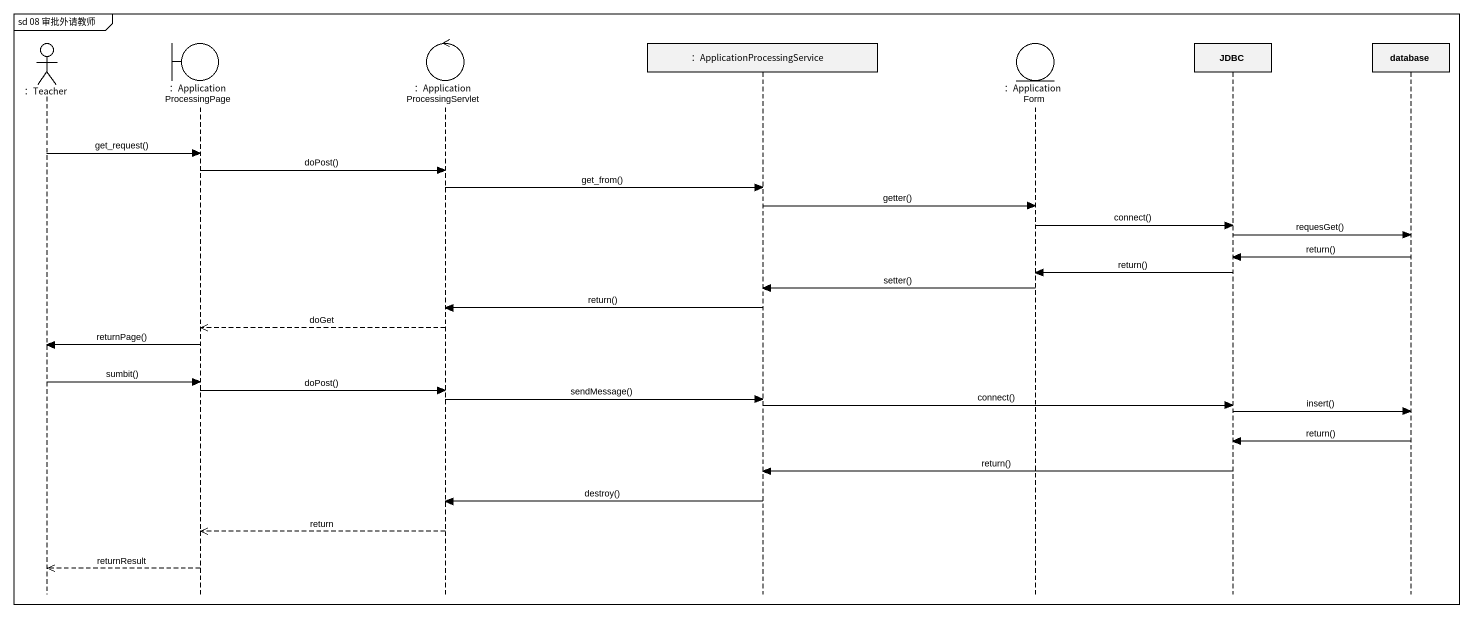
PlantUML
@startuml
mainframe sd 08 审批外请教师
hide footbox
actor "：Teacher" as Teacher
boundary "：ApplicationProcessingPage" as ApplicationProcessingPage
control "：ApplicationProcessingServlet" as ApplicationProcessingServlet
participant "：ApplicationProcessingService" as ApplicationProcessingService
entity "：ApplicationForm" as ApplicationForm
participant JDBC
participant "database" as database_

Teacher -> ApplicationProcessingPage : get_request()
ApplicationProcessingPage -> ApplicationProcessingServlet : doPost()
ApplicationProcessingServlet -> ApplicationProcessingService : get_from()
ApplicationProcessingService -> ApplicationForm : getter()
ApplicationForm -> JDBC : connect()
JDBC -> database_ : requesGet()
database_ -> JDBC : return()
JDBC -> ApplicationForm : return()
ApplicationForm -> ApplicationProcessingService : setter()
ApplicationProcessingService -> ApplicationProcessingServlet : return()
ApplicationProcessingServlet -->> ApplicationProcessingPage : doGet
ApplicationProcessingPage -> Teacher : returnPage()
Teacher -> ApplicationProcessingPage : sumbit()
ApplicationProcessingPage -> ApplicationProcessingServlet : doPost()
ApplicationProcessingServlet -> ApplicationProcessingService : sendMessage()
ApplicationProcessingService -> JDBC : connect()
JDBC -> database_ : insert()
database_ -> JDBC : return()
JDBC -> ApplicationProcessingService : return()
ApplicationProcessingService -> ApplicationProcessingServlet : destroy()
ApplicationProcessingServlet -->> ApplicationProcessingPage : return
ApplicationProcessingPage -->> Teacher : returnResult
@enduml
